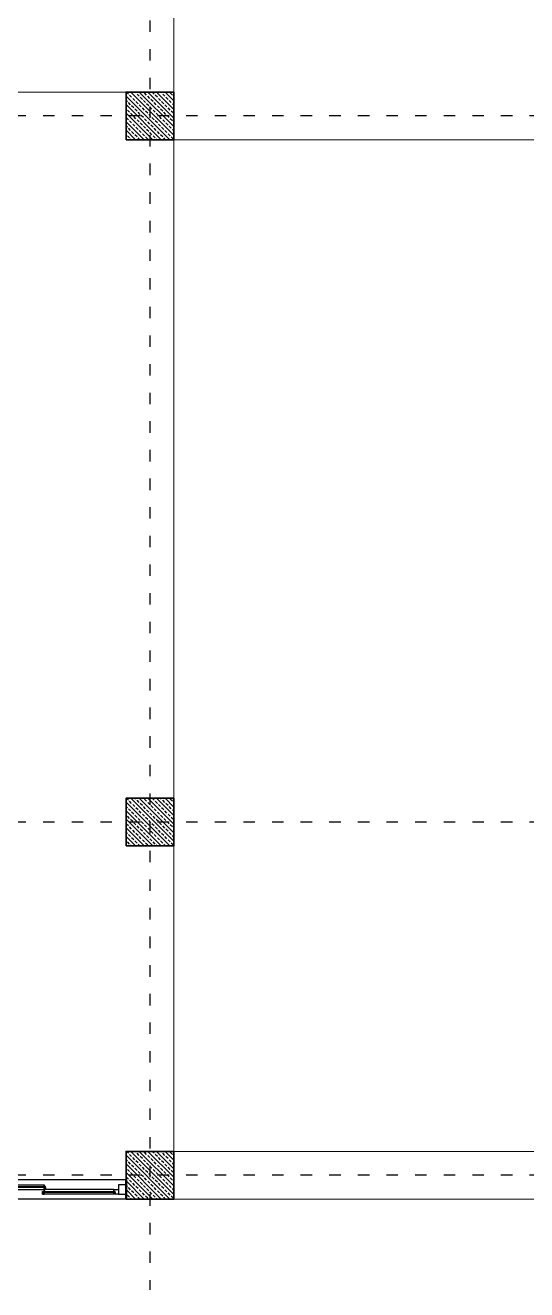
# Model space of a CAD drawing. Header units: millimetres. Extents: x 626118 to 667468, y 4481694 to 4492717.
# Drawn here: x 654720 to 655246, y 4482875 to 4484200 of the extents above; entities that cross this region are included whole.
import ezdxf

# ---------------------------------------------------------------- set-up
doc = ezdxf.new("R2010")
doc.units = ezdxf.units.MM
doc.linetypes.add('ACAD_ISO03W100', pattern=[30, 12, -18])
doc.linetypes.add('DUZ', pattern=[500, 500])
doc.layers.get('0').update_dxf_attribs({"color": 1, "linetype": 'DUZ'})
for name, color, linetype in [('AGAC', 116, 'Continuous'), ('KOLTAR_F', 145, 'Continuous'), ('PEN', 161, 'Continuous')]:
    doc.layers.add(name, color=color, linetype=linetype)
for name, color, linetype, lineweight in [('cam', 143, 'Continuous', 20), ('DUV', 220, 'Continuous', 50), ('DUVAR', 7, 'Continuous', 35), ('gor25', 142, 'Continuous', 25), ('iç duvar', 7, 'Continuous', 50), ('KOLON_F', 3, 'Continuous', 35)]:
    doc.layers.add(name, color=color, linetype=linetype, lineweight=lineweight)

msp = doc.modelspace()

# ---------------------------------------------------------------- hatches: boundary and pattern name
at = {"layer": 'KOLTAR_F'}
h = msp.add_hatch(dxfattribs=at)
h.set_pattern_fill('ANSI33', color=256, angle=90, style=0)
h.set_pattern_definition([(135, (5159238.051, 3823496.311), (-4.4901280605, -4.4901280605), []), (135, (5159238.051, 3823500.8014), (-4.4901280605, -4.4901280605), [3.175, -1.5875])])
h.paths.add_polyline_path([(654825.58, 4484079.79), (654825.58, 4484129.79), (654875.58, 4484129.79), (654875.58, 4484079.79)])
h = msp.add_hatch(dxfattribs=at)
h.set_pattern_fill('ANSI33', color=256, angle=90, style=0)
h.set_pattern_definition([(135, (5159238.051, 3822756.311), (-4.4901280605, -4.4901280605), []), (135, (5159238.051, 3822760.8014), (-4.4901280605, -4.4901280605), [3.175, -1.5875])])
h.paths.add_polyline_path([(654825.58, 4483339.79), (654825.58, 4483389.79), (654875.58, 4483389.79), (654875.58, 4483339.79)])
h = msp.add_hatch(dxfattribs=at)
h.set_pattern_fill('ANSI33', color=256, angle=90, style=0)
h.set_pattern_definition([(135, (5159238.051, 3822386.311), (-4.4901280605, -4.4901280605), []), (135, (5159238.051, 3822390.8014), (-4.4901280605, -4.4901280605), [3.175, -1.5875])])
h.paths.add_polyline_path([(654825.58, 4482969.79), (654825.58, 4483019.79), (654875.58, 4483019.79), (654875.58, 4482969.79)])

# ---------------------------------------------------------------- linework, layer by layer
at = {"color": 232, "linetype": 'ACAD_ISO03W100'}
for p, q in [((654850.58, 4486004.79), (654850.58, 4482874.79)), ((657630.58, 4484104.79), (653690.58, 4484104.79)), ((657630.58, 4483364.79), (653690.58, 4483364.79)), ((657630.58, 4482994.79), (653690.58, 4482994.79))]:
    msp.add_line(p, q, dxfattribs=at)
at = {"layer": 'AGAC'}
for p, q in [((654825.58, 4482989.79), (654659.21, 4482989.79)), ((654825.58, 4482969.79), (654659.21, 4482969.79))]:
    msp.add_line(p, q, dxfattribs=at)
at = {"layer": 'cam'}
for p, q in [((654670.71, 4482982.79), (654741.08, 4482982.79)), ((654670.71, 4482982.29), (654741.08, 4482982.29)), ((654670.71, 4482981.79), (654741.08, 4482981.79)), ((654814.08, 4482977.79), (654738.08, 4482977.79)), ((654814.08, 4482977.29), (654738.08, 4482977.29)), ((654814.08, 4482976.79), (654738.08, 4482976.79))]:
    msp.add_line(p, q, dxfattribs=at)
at = {"layer": 'DUV'}
msp.add_line((654825.58, 4482969.79), (654825.58, 4482989.79), dxfattribs=at)
at = {"layer": 'DUVAR'}
msp.add_line((654825.58, 4482969.79), (654825.58, 4482989.79), dxfattribs=at)
at = {"layer": 'gor25'}
for p, q in [((654672.21, 4482984.79), (654739.58, 4482984.79)), ((654672.21, 4482979.79), (654739.58, 4482979.79)), ((654812.58, 4482979.79), (654739.58, 4482979.79)), ((654812.58, 4482974.79), (654739.58, 4482974.79))]:
    msp.add_line(p, q, dxfattribs=at)
at = {"layer": 'iç duvar', "color": 252, "linetype": 'Continuous', "lineweight": 5, "true_color": 0x939598}
for p, q in [((654875.58, 4484129.79), (654875.58, 4484819.79)), ((654355.58, 4484129.79), (654825.58, 4484129.79))]:
    msp.add_line(p, q, dxfattribs=at)
at = {"layer": 'iç duvar', "color": 7, "lineweight": 18}
msp.add_line((654875.58, 4482969.79), (656445.58, 4482969.79), dxfattribs=at)
at = {"layer": 'iç duvar', "color": 7, "linetype": 'Continuous', "lineweight": 5}
msp.add_lwpolyline([(654875.58, 4484079.79), (656445.58, 4484079.79), (656445.58, 4483019.79), (654875.58, 4483019.79)], close=True, dxfattribs=at)
at = {"layer": 'KOLON_F'}
for points in [[(654825.58, 4484079.79), (654825.58, 4484129.79), (654875.58, 4484129.79), (654875.58, 4484079.79)], [(654825.58, 4483339.79), (654825.58, 4483389.79), (654875.58, 4483389.79), (654875.58, 4483339.79)], [(654825.58, 4482969.79), (654825.58, 4483019.79), (654875.58, 4483019.79), (654875.58, 4482969.79)]]:
    msp.add_lwpolyline(points, close=True, dxfattribs=at)
at = {"layer": 'PEN'}
for points in [[(654739.58, 4482979.79), (654739.58, 4482979.79), (654739.58, 4482974.79), (654738.08, 4482974.79), (654738.08, 4482976.79), (654738.08, 4482977.79), (654739.58, 4482977.79), (654739.58, 4482979.79), (654739.58, 4482979.79)], [(654739.58, 4482984.79), (654739.58, 4482984.79), (654739.58, 4482979.79), (654741.08, 4482979.79), (654741.08, 4482981.79), (654741.08, 4482982.79), (654739.58, 4482982.79), (654739.58, 4482984.79), (654739.58, 4482984.79)], [(654741.08, 4482979.79), (654739.58, 4482979.79), (654739.58, 4482981.79), (654741.08, 4482981.79)], [(654817.58, 4482979.79), (654817.58, 4482979.79), (654817.58, 4482974.79), (654814.08, 4482974.79), (654814.08, 4482976.79), (654814.08, 4482977.79), (654812.58, 4482977.79), (654812.58, 4482979.79), (654817.58, 4482979.79)], [(654817.58, 4482984.79), (654817.58, 4482984.79), (654817.58, 4482974.79), (654825.58, 4482974.79), (654825.58, 4482974.79), (654825.58, 4482984.79), (654825.58, 4482984.79), (654825.58, 4482984.79), (654817.58, 4482984.79)], [(654738.08, 4482974.79), (654739.58, 4482974.79), (654739.58, 4482976.79), (654738.08, 4482976.79)], [(654814.08, 4482974.79), (654812.58, 4482974.79), (654812.58, 4482976.79), (654814.08, 4482976.79)]]:
    msp.add_lwpolyline(points, close=True, dxfattribs=at)

doc.saveas('drawing.dxf')
